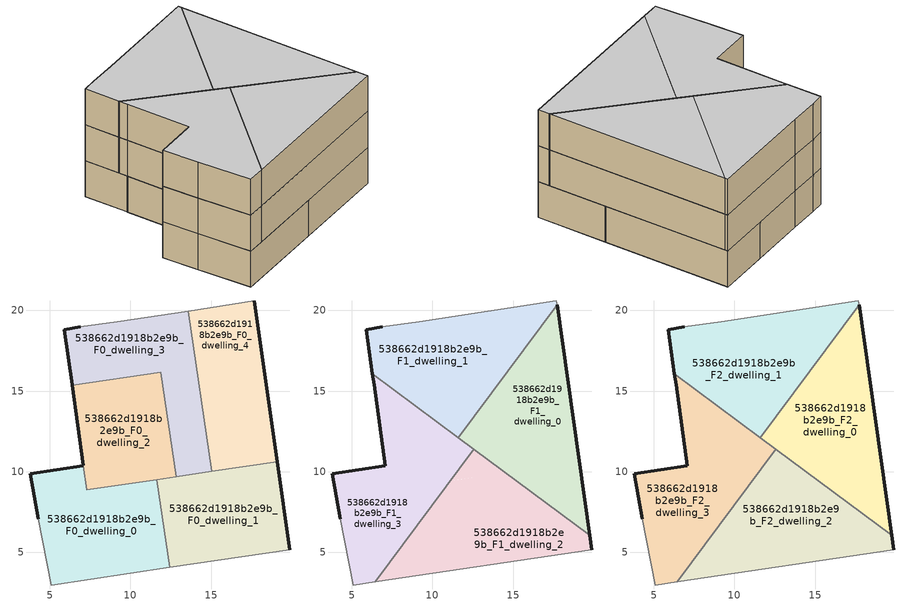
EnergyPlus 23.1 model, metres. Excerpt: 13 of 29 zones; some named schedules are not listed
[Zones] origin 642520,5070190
538662d1918b2e9b_F0_dwelling_0
 floor ground (EU_floor_Construction): 12.43,4.06 11.62,9.51 7.29,8.87 7.08,10.38 3.78,9.88 4.28,7.07 5.08,2.97 z0
 wall outside (EU_wall_Construction): 4.28,7.07 3.78,9.88 7.08,10.38 z0:3; 7.29,8.87,3 7.3,8.87,0 7.3,8.87,3
 wall to 538662d1918b2e9b_F0_dwelling_2 (EU_wall_Construction): 7.08,10.38 7.29,8.87 / 7.3,8.87 11.62,9.51 z0:3
 wall to 538662d1918b2e9b_F0_dwelling_1 (EU_wall_Construction): 11.62,9.51 12.43,4.06 z0:3
 wall adiabatic (EU_wall_Construction): 12.43,4.06 5.08,2.97 4.28,7.07 z0:3
538662d1918b2e9b_F0_dwelling_1
 floor ground (EU_floor_Construction): 19.89,5.17 19.11,10.62 11.62,9.51 12.43,4.06 z0
 wall outside (EU_wall_Construction): 19.11,10.62 19.89,5.17 z0:3
 wall adiabatic (EU_wall_Construction): 19.89,5.17 12.43,4.06 z0:3
 wall to 538662d1918b2e9b_F0_dwelling_4 (EU_wall_Construction): 15.04,10.02 19.11,10.62 z0:3
 wall to 538662d1918b2e9b_F0_dwelling_3 (EU_wall_Construction): 12.84,9.69 15.04,10.02 z0:3
 wall to 538662d1918b2e9b_F0_dwelling_2 (EU_wall_Construction): 11.62,9.51 12.84,9.69 z0:3
538662d1918b2e9b_F0_dwelling_2
 floor ground (EU_floor_Construction): 12.84,9.69 11.89,16.18 6.39,15.36 7.3,8.87 z0
 wall outside (EU_wall_Construction): 7.08,10.38 6.39,15.36 z0:3; 7.29,8.87,3 7.3,8.87,0 7.29,8.87,0
 wall to 538662d1918b2e9b_F0_dwelling_3 (EU_wall_Construction): 6.39,15.36 11.89,16.18 12.84,9.69 z0:3
538662d1918b2e9b_F0_dwelling_3
 floor ground (EU_floor_Construction): 15.04,10.02 13.57,19.95 9.19,19.28 6.88,18.98 5.88,18.78 6.38,15.38 6.39,15.36 11.89,16.18 12.84,9.69 z0
 wall outside (EU_wall_Construction): 6.39,15.36 6.38,15.38 5.88,18.78 6.88,18.98 z0:3
 wall adiabatic (EU_wall_Construction): 6.88,18.98 9.19,19.28 13.57,19.95 z0:3
 wall to 538662d1918b2e9b_F0_dwelling_4 (EU_wall_Construction): 13.57,19.95 15.04,10.02 z0:3
538662d1918b2e9b_F0_dwelling_4
 floor ground (EU_floor_Construction): 19.11,10.62 17.69,20.58 13.57,19.95 15.04,10.02 z0
 wall outside (EU_wall_Construction): 17.69,20.58 19.11,10.62 z0:3
 wall adiabatic (EU_wall_Construction): 13.57,19.95 17.69,20.58 z0:3
 ceiling adiabatic (EU_roof_Construction): 17.73,20.33 19.11,10.62 15.04,10.02 14.21,15.6 z3
538662d1918b2e9b_F1_dwelling_0
 floor to 538662d1918b2e9b_F0_dwelling_1 (EU_floor_Construction): 19.76,6.05 19.11,10.62 14.52,9.94 z3
 floor to 538662d1918b2e9b_F0_dwelling_3 (EU_floor_Construction): 15.04,10.02 14.21,15.6 12.34,13.08 12.6,11.37 14.52,9.94 z3
 floor to 538662d1918b2e9b_F0_dwelling_2 (EU_floor_Construction): 12.6,11.37 12.34,13.08 11.61,12.1 z3
 floor adiabatic (EU_floor_Construction): 19.11,10.62 17.73,20.33 11.61,12.1 14.21,15.6 15.04,10.02 14.52,9.94 z3
 wall outside (EU_wall_Construction): 17.73,20.33 19.76,6.05 z3:6
 wall to 538662d1918b2e9b_F1_dwelling_1 (EU_wall_Construction): 11.61,12.1 17.73,20.33 z3:6
 wall to 538662d1918b2e9b_F1_dwelling_2 (EU_wall_Construction): 19.76,6.05 12.56,11.4 z3:6
 wall to 538662d1918b2e9b_F1_dwelling_3 (EU_wall_Construction): 12.56,11.4 11.61,12.1 z3:6
538662d1918b2e9b_F1_dwelling_1
 floor to 538662d1918b2e9b_F0_dwelling_3 (EU_floor_Construction): 12.34,13.08 14.21,15.6 13.57,19.95 9.19,19.28 6.88,18.98 5.88,18.78 6.28,16.06 7.08,15.47 11.89,16.18 z3
 floor to 538662d1918b2e9b_F0_dwelling_2 (EU_floor_Construction): 11.61,12.1 12.34,13.08 11.89,16.18 7.08,15.47 z3
 floor to 538662d1918b2e9b_F0_dwelling_4 (EU_floor_Construction): 14.21,15.6 17.73,20.33 17.69,20.58 13.57,19.95 z3
 wall outside (EU_wall_Construction): 6.28,16.06 5.88,18.78 6.88,18.98 z3:6
 wall adiabatic (EU_wall_Construction): 6.88,18.98 9.19,19.28 17.69,20.58 17.73,20.33 z3:6
 wall to 538662d1918b2e9b_F1_dwelling_3 (EU_wall_Construction): 11.61,12.1 6.28,16.06 z3:6
538662d1918b2e9b_F1_dwelling_2
 floor to 538662d1918b2e9b_F0_dwelling_1 (EU_floor_Construction): 19.89,5.17 19.76,6.05 14.52,9.94 11.62,9.51 12.43,4.06 z3
 floor to 538662d1918b2e9b_F0_dwelling_0 (EU_floor_Construction): 12.43,4.06 11.62,9.51 11.1,9.43 6.45,3.18 z3
 floor to 538662d1918b2e9b_F0_dwelling_3 (EU_floor_Construction): 14.52,9.94 12.6,11.37 12.84,9.69 z3
 floor to 538662d1918b2e9b_F0_dwelling_2 (EU_floor_Construction): 12.84,9.69 12.6,11.37 12.56,11.4 11.1,9.43 z3
 wall outside (EU_wall_Construction): 19.76,6.05 19.89,5.17 z3:6
 wall adiabatic (EU_wall_Construction): 19.89,5.17 6.45,3.17 z3:6
 wall to 538662d1918b2e9b_F1_dwelling_3 (EU_wall_Construction): 6.45,3.17 12.56,11.4 z3:6
538662d1918b2e9b_F1_dwelling_3
 floor to 538662d1918b2e9b_F0_dwelling_0 (EU_floor_Construction): 6.45,3.18 11.1,9.43 7.29,8.87 7.08,10.38 3.78,9.88 4.28,7.07 5.08,2.97 z3
 floor to 538662d1918b2e9b_F0_dwelling_2 (EU_floor_Construction): 11.1,9.43 12.56,11.4 7.08,15.47 6.39,15.36 7.29,8.87 z3
 floor to 538662d1918b2e9b_F0_dwelling_3 (EU_floor_Construction): 7.08,15.47 6.28,16.06 6.38,15.38 6.39,15.36 z3
 wall outside (EU_wall_Construction): 4.28,7.07 3.78,9.88 7.08,10.38 6.38,15.38 6.28,16.06 z3:6
 wall adiabatic (EU_wall_Construction): 6.45,3.17 5.08,2.97 4.28,7.07 z3:6
538662d1918b2e9b_F2_dwelling_0
 floor to 538662d1918b2e9b_F1_dwelling_0 (EU_floor_Construction): 19.76,6.05 17.73,20.33 11.61,12.1 z6
 wall outside (EU_wall_Construction): 17.73,20.33 19.76,6.05 z6:9
 wall to 538662d1918b2e9b_F2_dwelling_1 (EU_wall_Construction): 11.61,12.1 17.73,20.33 z6:9
 wall to 538662d1918b2e9b_F2_dwelling_2 (EU_wall_Construction): 19.76,6.05 12.56,11.4 z6:9
 wall to 538662d1918b2e9b_F2_dwelling_3 (EU_wall_Construction): 12.56,11.4 11.61,12.1 z6:9
 ceiling to 538662d1918b2e9b_F3_dwelling_0 (EU_floor_Construction): 17.73,20.33 19.76,6.05 11.61,12.1 z9
538662d1918b2e9b_F2_dwelling_1
 floor to 538662d1918b2e9b_F1_dwelling_1 (EU_floor_Construction): 11.61,12.1 17.73,20.33 17.69,20.58 9.19,19.28 6.88,18.98 5.88,18.78 6.28,16.06 z6
 wall outside (EU_wall_Construction): 6.28,16.06 5.88,18.78 6.88,18.98 z6:9
 wall adiabatic (EU_wall_Construction): 6.88,18.98 9.19,19.28 17.69,20.58 17.73,20.33 z6:9
 wall to 538662d1918b2e9b_F2_dwelling_3 (EU_wall_Construction): 11.61,12.1 6.28,16.06 z6:9
 ceiling to 538662d1918b2e9b_F3_dwelling_1 (EU_floor_Construction): 17.69,20.58 17.73,20.33 11.61,12.1 6.28,16.06 5.88,18.78 6.88,18.98 9.19,19.28 z9
538662d1918b2e9b_F2_dwelling_2
 floor to 538662d1918b2e9b_F1_dwelling_2 (EU_floor_Construction): 19.89,5.17 19.76,6.05 12.56,11.4 6.45,3.17 z6
 wall outside (EU_wall_Construction): 19.76,6.05 19.89,5.17 z6:9
 wall adiabatic (EU_wall_Construction): 19.89,5.17 6.45,3.17 z6:9
 wall to 538662d1918b2e9b_F2_dwelling_3 (EU_wall_Construction): 6.45,3.17 12.56,11.4 z6:9
 ceiling to 538662d1918b2e9b_F3_dwelling_2 (EU_floor_Construction): 19.76,6.05 19.89,5.17 6.45,3.17 12.56,11.4 z9
538662d1918b2e9b_F2_dwelling_3
 floor to 538662d1918b2e9b_F1_dwelling_3 (EU_floor_Construction): 6.45,3.17 12.56,11.4 6.28,16.06 6.38,15.38 7.08,10.38 3.78,9.88 4.28,7.07 5.08,2.97 z6
 wall outside (EU_wall_Construction): 4.28,7.07 3.78,9.88 7.08,10.38 6.38,15.38 6.28,16.06 z6:9
 wall adiabatic (EU_wall_Construction): 6.45,3.17 5.08,2.97 4.28,7.07 z6:9
 ceiling to 538662d1918b2e9b_F3_dwelling_3 (EU_floor_Construction): 12.56,11.4 6.45,3.17 5.08,2.97 4.28,7.07 3.78,9.88 7.08,10.38 6.38,15.38 6.28,16.06 z9
[Building]
EU S2 Campaign: North Axis=0; Terrain=City; Solar Distribution=FullExterior
[Site:Location]
Lyon-Bron: Latitude=45.75; Longitude=5; Time Zone=1; Elevation=198
[SizingPeriod:WeatherFileDays]
AnnualSizingPeriod: Begin Month=1; Begin Day of Month=1; End Month=12; End Day of Month=31; Day of Week for Start Day=Monday; Use Weather File Daylight Saving Period=No; Use Weather File Rain and Snow Indicators=No
[MATERIAL]
EU_InternalMass_Material: Roughness=MediumRough; Thickness=0.1; Conductivity=1; Density=1800; Specific Heat=900; Thermal Absorptance=0.9; Solar Absorptance=0.7; Visible Absorptance=0.7
[MATERIAL:NOMASS] Roughness=MediumRough; Thermal Absorptance=0.9; Solar Absorptance=0.7; Visible Absorptance=0.7
Name | Thermal Resistance
EU_wall_NoMass | 0.776494
EU_roof_NoMass | 0.486893
EU_floor_NoMass | 0.421597
[CONSTRUCTION]
EU_wall_Construction: EU_wall_NoMass
EU_roof_Construction: EU_roof_NoMass
EU_floor_Construction: EU_floor_NoMass
EU_InternalMass_Construction: EU_InternalMass_Material
[ZONE] Type=1; Multiplier=1; Ceiling Height=autocalculate; Floor Area=autocalculate; Part of Total Floor Area=Yes
Name | Volume
538662d1918b2e9b_F0_dwelling_0 | 139.911
538662d1918b2e9b_F1_dwelling_0; 538662d1918b2e9b_F2_dwelling_0 | 156.09
538662d1918b2e9b_F0_dwelling_1 | 124.866
538662d1918b2e9b_F1_dwelling_1; 538662d1918b2e9b_F2_dwelling_1 | 156.094
538662d1918b2e9b_F0_dwelling_2 | 109.794
538662d1918b2e9b_F1_dwelling_2; 538662d1918b2e9b_F2_dwelling_2 | 156.081
538662d1918b2e9b_F0_dwelling_3 | 124.882
538662d1918b2e9b_F1_dwelling_3; 538662d1918b2e9b_F2_dwelling_3 | 156.108
538662d1918b2e9b_F0_dwelling_4 | 124.887
[INTERNALMASS] Construction=EU_InternalMass_Construction
Name | Zone or ZoneList | Surface Area
538662d1918b2e9b_F0_dwelling_0_EU_InternalMass | 538662d1918b2e9b_F0_dwelling_0 | 46.6373
538662d1918b2e9b_F0_dwelling_1_EU_InternalMass | 538662d1918b2e9b_F0_dwelling_1 | 41.6218
538662d1918b2e9b_F0_dwelling_2_EU_InternalMass | 538662d1918b2e9b_F0_dwelling_2 | 36.6148
538662d1918b2e9b_F0_dwelling_3_EU_InternalMass | 538662d1918b2e9b_F0_dwelling_3 | 41.6272
538662d1918b2e9b_F0_dwelling_4_EU_InternalMass | 538662d1918b2e9b_F0_dwelling_4 | 41.6276
538662d1918b2e9b_F1_dwelling_0_EU_InternalMass | 538662d1918b2e9b_F1_dwelling_0 | 52.03
538662d1918b2e9b_F1_dwelling_1_EU_InternalMass | 538662d1918b2e9b_F1_dwelling_1 | 52.032
538662d1918b2e9b_F1_dwelling_2_EU_InternalMass | 538662d1918b2e9b_F1_dwelling_2 | 52.0267
538662d1918b2e9b_F1_dwelling_3_EU_InternalMass | 538662d1918b2e9b_F1_dwelling_3 | 52.0352
538662d1918b2e9b_F2_dwelling_0_EU_InternalMass | 538662d1918b2e9b_F2_dwelling_0 | 52.03
538662d1918b2e9b_F2_dwelling_1_EU_InternalMass | 538662d1918b2e9b_F2_dwelling_1 | 52.032
538662d1918b2e9b_F2_dwelling_2_EU_InternalMass | 538662d1918b2e9b_F2_dwelling_2 | 52.0267
538662d1918b2e9b_F2_dwelling_3_EU_InternalMass | 538662d1918b2e9b_F2_dwelling_3 | 52.0352
[OTHEREQUIPMENT] Fuel Type=Electricity; Design Level Calculation Method=Watts/Area; Power per Zone Floor Area=1; Fraction Latent=0; Fraction Radiant=0; Fraction Lost=0; Carbon Dioxide Generation Rate=0; EndUse Subcategory=EU_Step8_InternalGains
Name | Zone or ZoneList or Space or SpaceList | Schedule
EU_Step8_InternalGain_538662d1918b2e9b_F0_dwelling_0_f000 | 538662d1918b2e9b_F0_dwelling_0 | EU_Step8_GainSchedule_538662d1918b2e9b_F0_dwelling_0_f000
EU_Step8_InternalGain_538662d1918b2e9b_F0_dwelling_1_f000 | 538662d1918b2e9b_F0_dwelling_1 | EU_Step8_GainSchedule_538662d1918b2e9b_F0_dwelling_1_f000
EU_Step8_InternalGain_538662d1918b2e9b_F0_dwelling_2_f000 | 538662d1918b2e9b_F0_dwelling_2 | EU_Step8_GainSchedule_538662d1918b2e9b_F0_dwelling_2_f000
EU_Step8_InternalGain_538662d1918b2e9b_F0_dwelling_3_f000 | 538662d1918b2e9b_F0_dwelling_3 | EU_Step8_GainSchedule_538662d1918b2e9b_F0_dwelling_3_f000
EU_Step8_InternalGain_538662d1918b2e9b_F0_dwelling_4_f000 | 538662d1918b2e9b_F0_dwelling_4 | EU_Step8_GainSchedule_538662d1918b2e9b_F0_dwelling_4_f000
EU_Step8_InternalGain_538662d1918b2e9b_F1_dwelling_0_f000 | 538662d1918b2e9b_F1_dwelling_0 | EU_Step8_GainSchedule_538662d1918b2e9b_F1_dwelling_0_f000
EU_Step8_InternalGain_538662d1918b2e9b_F1_dwelling_1_f000 | 538662d1918b2e9b_F1_dwelling_1 | EU_Step8_GainSchedule_538662d1918b2e9b_F1_dwelling_1_f000
EU_Step8_InternalGain_538662d1918b2e9b_F1_dwelling_2_f000 | 538662d1918b2e9b_F1_dwelling_2 | EU_Step8_GainSchedule_538662d1918b2e9b_F1_dwelling_2_f000
EU_Step8_InternalGain_538662d1918b2e9b_F1_dwelling_3_f000 | 538662d1918b2e9b_F1_dwelling_3 | EU_Step8_GainSchedule_538662d1918b2e9b_F1_dwelling_3_f000
EU_Step8_InternalGain_538662d1918b2e9b_F2_dwelling_0_f000 | 538662d1918b2e9b_F2_dwelling_0 | EU_Step8_GainSchedule_538662d1918b2e9b_F2_dwelling_0_f000
EU_Step8_InternalGain_538662d1918b2e9b_F2_dwelling_1_f000 | 538662d1918b2e9b_F2_dwelling_1 | EU_Step8_GainSchedule_538662d1918b2e9b_F2_dwelling_1_f000
EU_Step8_InternalGain_538662d1918b2e9b_F2_dwelling_2_f000 | 538662d1918b2e9b_F2_dwelling_2 | EU_Step8_GainSchedule_538662d1918b2e9b_F2_dwelling_2_f000
EU_Step8_InternalGain_538662d1918b2e9b_F2_dwelling_3_f000 | 538662d1918b2e9b_F2_dwelling_3 | EU_Step8_GainSchedule_538662d1918b2e9b_F2_dwelling_3_f000
[ZONEVENTILATION:DESIGNFLOWRATE] Schedule=EU_AlwaysOn; Design Flow Rate Calculation Method=AirChanges/Hour; Air Changes per Hour=0.693814; Ventilation Type=Natural; Fan Pressure Rise=0; Fan Total Efficiency=1; Constant Term Coefficient=1; Temperature Term Coefficient=0; Velocity Term Coefficient=0; Velocity Squared Term Coefficient=0; Minimum Indoor Temperature=-100; Maximum Indoor Temperature=100; Delta Temperature=-100; Minimum Outdoor Temperature=-100; Maximum Outdoor Temperature=100; Maximum Wind Speed=40
Name | Zone or ZoneList or Space or SpaceList
EU_ConstantAir_538662d1918b2e9b_F0_dwelling_0 | 538662d1918b2e9b_F0_dwelling_0
EU_ConstantAir_538662d1918b2e9b_F0_dwelling_1 | 538662d1918b2e9b_F0_dwelling_1
EU_ConstantAir_538662d1918b2e9b_F0_dwelling_2 | 538662d1918b2e9b_F0_dwelling_2
EU_ConstantAir_538662d1918b2e9b_F0_dwelling_3 | 538662d1918b2e9b_F0_dwelling_3
EU_ConstantAir_538662d1918b2e9b_F0_dwelling_4 | 538662d1918b2e9b_F0_dwelling_4
EU_ConstantAir_538662d1918b2e9b_F1_dwelling_0 | 538662d1918b2e9b_F1_dwelling_0
EU_ConstantAir_538662d1918b2e9b_F1_dwelling_1 | 538662d1918b2e9b_F1_dwelling_1
EU_ConstantAir_538662d1918b2e9b_F1_dwelling_2 | 538662d1918b2e9b_F1_dwelling_2
EU_ConstantAir_538662d1918b2e9b_F1_dwelling_3 | 538662d1918b2e9b_F1_dwelling_3
EU_ConstantAir_538662d1918b2e9b_F2_dwelling_0 | 538662d1918b2e9b_F2_dwelling_0
EU_ConstantAir_538662d1918b2e9b_F2_dwelling_1 | 538662d1918b2e9b_F2_dwelling_1
EU_ConstantAir_538662d1918b2e9b_F2_dwelling_2 | 538662d1918b2e9b_F2_dwelling_2
EU_ConstantAir_538662d1918b2e9b_F2_dwelling_3 | 538662d1918b2e9b_F2_dwelling_3
[HVACTEMPLATE:THERMOSTAT] Constant Heating Setpoint=20; Constant Cooling Setpoint=50
EU_HeatOnly_538662d1918b2e9b_F0_dwelling_0; EU_HeatOnly_538662d1918b2e9b_F0_dwelling_1; EU_HeatOnly_538662d1918b2e9b_F0_dwelling_2; EU_HeatOnly_538662d1918b2e9b_F0_dwelling_3; EU_HeatOnly_538662d1918b2e9b_F0_dwelling_4; EU_HeatOnly_538662d1918b2e9b_F1_dwelling_0; EU_HeatOnly_538662d1918b2e9b_F1_dwelling_1; EU_HeatOnly_538662d1918b2e9b_F1_dwelling_2; EU_HeatOnly_538662d1918b2e9b_F1_dwelling_3; EU_HeatOnly_538662d1918b2e9b_F2_dwelling_0; EU_HeatOnly_538662d1918b2e9b_F2_dwelling_1; EU_HeatOnly_538662d1918b2e9b_F2_dwelling_2; EU_HeatOnly_538662d1918b2e9b_F2_dwelling_3; EU_HeatOnly_538662d1918b2e9b_F3_dwelling_0; EU_HeatOnly_538662d1918b2e9b_F3_dwelling_1; EU_HeatOnly_538662d1918b2e9b_F3_dwelling_2; EU_HeatOnly_538662d1918b2e9b_F3_dwelling_3; EU_HeatOnly_538662d1918b2e9b_F4_dwelling_0; EU_HeatOnly_538662d1918b2e9b_F4_dwelling_1; EU_HeatOnly_538662d1918b2e9b_F4_dwelling_2; EU_HeatOnly_538662d1918b2e9b_F4_dwelling_3; EU_HeatOnly_538662d1918b2e9b_F5_dwelling_0; EU_HeatOnly_538662d1918b2e9b_F5_dwelling_1; EU_HeatOnly_538662d1918b2e9b_F5_dwelling_2; EU_HeatOnly_538662d1918b2e9b_F5_dwelling_3; EU_HeatOnly_538662d1918b2e9b_F6_dwelling_0; EU_HeatOnly_538662d1918b2e9b_F6_dwelling_1; EU_HeatOnly_538662d1918b2e9b_F6_dwelling_2; EU_HeatOnly_538662d1918b2e9b_F6_dwelling_3
[HVACTEMPLATE:ZONE:IDEALLOADSAIRSYSTEM] System Availability Schedule=EU_AlwaysOn; Maximum Heating Supply Air Temperature=50; Minimum Cooling Supply Air Temperature=13; Maximum Heating Supply Air Humidity Ratio=0.0156; Minimum Cooling Supply Air Humidity Ratio=0.0077; Heating Limit=NoLimit; Cooling Limit=NoLimit; Heating Availability Schedule=EU_AlwaysOn; Cooling Availability Schedule=EU_CoolingOff; Dehumidification Control Type=ConstantSensibleHeatRatio; Cooling Sensible Heat Ratio=0.7; Dehumidification Setpoint=60; Humidification Control Type=None; Humidification Setpoint=30; Outdoor Air Method=None; Outdoor Air Flow Rate per Person=0.00944; Outdoor Air Flow Rate per Zone Floor Area=0; Outdoor Air Flow Rate per Zone=0; Demand Controlled Ventilation Type=None; Outdoor Air Economizer Type=NoEconomizer; Heat Recovery Type=None; Sensible Heat Recovery Effectiveness=0.7; Latent Heat Recovery Effectiveness=0.65
Name | Template Thermostat
538662d1918b2e9b_F0_dwelling_0 | EU_HeatOnly_538662d1918b2e9b_F0_dwelling_0
538662d1918b2e9b_F0_dwelling_1 | EU_HeatOnly_538662d1918b2e9b_F0_dwelling_1
538662d1918b2e9b_F0_dwelling_2 | EU_HeatOnly_538662d1918b2e9b_F0_dwelling_2
538662d1918b2e9b_F0_dwelling_3 | EU_HeatOnly_538662d1918b2e9b_F0_dwelling_3
538662d1918b2e9b_F0_dwelling_4 | EU_HeatOnly_538662d1918b2e9b_F0_dwelling_4
538662d1918b2e9b_F1_dwelling_0 | EU_HeatOnly_538662d1918b2e9b_F1_dwelling_0
538662d1918b2e9b_F1_dwelling_1 | EU_HeatOnly_538662d1918b2e9b_F1_dwelling_1
538662d1918b2e9b_F1_dwelling_2 | EU_HeatOnly_538662d1918b2e9b_F1_dwelling_2
538662d1918b2e9b_F1_dwelling_3 | EU_HeatOnly_538662d1918b2e9b_F1_dwelling_3
538662d1918b2e9b_F2_dwelling_0 | EU_HeatOnly_538662d1918b2e9b_F2_dwelling_0
538662d1918b2e9b_F2_dwelling_1 | EU_HeatOnly_538662d1918b2e9b_F2_dwelling_1
538662d1918b2e9b_F2_dwelling_2 | EU_HeatOnly_538662d1918b2e9b_F2_dwelling_2
538662d1918b2e9b_F2_dwelling_3 | EU_HeatOnly_538662d1918b2e9b_F2_dwelling_3
[SIZING:ZONE] Zone Cooling Design Supply Air Temperature Input Method=SupplyAirTemperature; Zone Cooling Design Supply Air Temperature=13; Zone Heating Design Supply Air Temperature Input Method=SupplyAirTemperature; Zone Heating Design Supply Air Temperature=50; Zone Cooling Design Supply Air Humidity Ratio=0.008; Zone Heating Design Supply Air Humidity Ratio=0.008; Cooling Design Air Flow Method=DesignDay; Cooling Design Air Flow Rate=0; Cooling Minimum Air Flow per Zone Floor Area=0.000762; Cooling Minimum Air Flow=0; Cooling Minimum Air Flow Fraction=0.2; Heating Design Air Flow Method=DesignDay; Heating Design Air Flow Rate=0; Heating Maximum Air Flow per Zone Floor Area=0.002032; Heating Maximum Air Flow=0.141576; Heating Maximum Air Flow Fraction=0.3; Account for Dedicated Outdoor Air System=No; Dedicated Outdoor Air System Control Strategy=NeutralSupplyAir; Dedicated Outdoor Air Low Setpoint Temperature for Design=autosize; Dedicated Outdoor Air High Setpoint Temperature for Design=autosize; Zone Load Sizing Method=Sensible Load Only No Latent Load; Zone Latent Cooling Design Supply Air Humidity Ratio Input Method=HumidityRatioDifference; Zone Cooling Design Supply Air Humidity Ratio Difference=0.005; Zone Latent Heating Design Supply Air Humidity Ratio Input Method=HumidityRatioDifference; Zone Humidification Design Supply Air Humidity Ratio Difference=0.005
538662d1918b2e9b_F0_dwelling_0; 538662d1918b2e9b_F0_dwelling_1; 538662d1918b2e9b_F0_dwelling_2; 538662d1918b2e9b_F0_dwelling_3; 538662d1918b2e9b_F0_dwelling_4; 538662d1918b2e9b_F1_dwelling_0; 538662d1918b2e9b_F1_dwelling_1; 538662d1918b2e9b_F1_dwelling_2; 538662d1918b2e9b_F1_dwelling_3; 538662d1918b2e9b_F2_dwelling_0; 538662d1918b2e9b_F2_dwelling_1; 538662d1918b2e9b_F2_dwelling_2; 538662d1918b2e9b_F2_dwelling_3
[SCHEDULE:FILE] Column Number=1; Rows to Skip at Top=0; Number of Hours of Data=8760; Column Separator=Comma; Interpolate to Timestep=No; Minutes per Item=60; Adjust Schedule for Daylight Savings=Yes
Name | File
EU_Step8_GainSchedule_538662d1918b2e9b_F0_dwelling_0_f000 | ../../schedules/538662d1918b2e9b/538662d1918b2e9b_F0_dwelling_0_f000_gain.csv
EU_Step8_GainSchedule_538662d1918b2e9b_F0_dwelling_1_f000 | ../../schedules/538662d1918b2e9b/538662d1918b2e9b_F0_dwelling_1_f000_gain.csv
